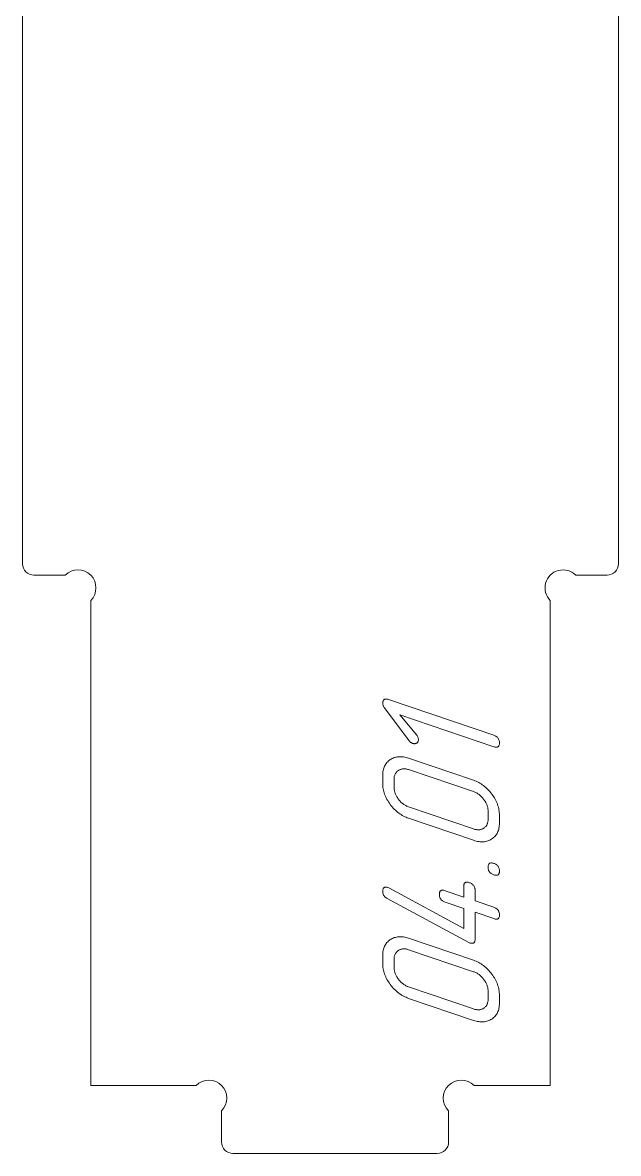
# Model space of a CAD drawing. Header units: millimetres. Extents: x 10 to 1464, y -737 to -10.
# Drawn here: x 1279 to 1331.5, y -209.2 to -109.4 of the extents above; entities that cross this region are included whole.
import ezdxf

# ---------------------------------------------------------------- set-up
doc = ezdxf.new("R2010")
doc.units = ezdxf.units.MM
doc.layers.add('Cut', color=7, linetype='Continuous', lineweight=0)
doc.layers.add('Mark', color=7, linetype='Continuous', lineweight=0)

msp = doc.modelspace()

# ---------------------------------------------------------------- linework, layer by layer
at = {"layer": 'Cut'}
msp.add_lwpolyline([(1331.497852, -99.177586), (1331.497852, -157.17747, -0.414213562), (1330.497854, -158.177468), (1327.742928, -158.177468, 1), (1325.497864, -160.422532), (1325.497864, -203.177378), (1318.780921, -203.177378, 1), (1316.535857, -205.422442), (1316.535857, -208.177368, -0.414213562), (1315.535859, -209.177366), (1297.535895, -209.177366, -0.414213562), (1296.535897, -208.177368), (1296.535897, -205.422442, 1), (1294.290833, -203.177378), (1284.997945, -203.177378), (1284.997945, -160.422532, 1), (1282.752881, -158.177468), (1279.997955, -158.177468, -0.414213557), (1278.997957, -157.17747), (1278.997957, -99.177586, -0.414213649)], format="xyb", dxfattribs=at)
at = {"layer": 'Mark'}
for p, q in [((1317.881822, -185.522534), (1317.891588, -185.472364)), ((1317.891588, -185.472364), (1317.90526, -185.427484)), ((1317.90526, -185.427484), (1317.922838, -185.387892)), ((1317.922838, -185.387892), (1317.944322, -185.35359)), ((1317.944322, -185.35359), (1317.969713, -185.324576)), ((1317.969713, -185.324576), (1317.999009, -185.300852)), ((1317.999009, -185.300852), (1318.032212, -185.282417)), ((1318.032212, -185.282417), (1318.069322, -185.26927)), ((1318.069322, -185.26927), (1318.110337, -185.261414)), ((1318.110337, -185.261414), (1318.155259, -185.258846)), ((1318.155259, -185.258846), (1318.204087, -185.261567)), ((1318.204087, -185.261567), (1318.256821, -185.269577)), ((1318.256821, -185.269577), (1318.313462, -185.282877)), ((1318.313462, -185.282877), (1318.374009, -185.301465)), ((1318.374009, -185.301465), (1318.434555, -185.32403)), ((1318.434555, -185.32403), (1318.491196, -185.349228)), ((1318.491196, -185.349228), (1318.54393, -185.37706)), ((1318.54393, -185.37706), (1318.592758, -185.407527)), ((1318.592758, -185.407527), (1318.63768, -185.440628)), ((1318.63768, -185.440628), (1318.678696, -185.476362)), ((1318.678696, -185.476362), (1318.715805, -185.514731)), ((1310.731173, -186.08586), (1310.731196, -186.07472)), ((1310.731265, -186.095266), (1310.731173, -186.08586)), ((1310.731196, -186.07472), (1310.731641, -186.051235)), ((1310.732736, -186.132377), (1310.731265, -186.095266)), ((1310.731641, -186.051235), (1310.734131, -186.006503)), ((1310.740976, -186.204143), (1310.732736, -186.132377)), ((1310.734131, -186.006503), (1310.738756, -185.964758)), ((1310.738756, -185.964758), (1310.745515, -185.925997)), ((1310.756278, -186.272634), (1310.740976, -186.204143)), ((1310.745515, -185.925997), (1310.754409, -185.890223)), ((1310.754409, -185.890223), (1310.765437, -185.857433)), ((1310.778643, -186.337851), (1310.756278, -186.272634)), ((1310.765437, -185.857433), (1310.7786, -185.827629)), ((1310.7786, -185.827629), (1310.793897, -185.800811)), ((1310.808071, -186.399794), (1310.778643, -186.337851)), ((1310.793897, -185.800811), (1310.811328, -185.776977)), ((1310.844561, -186.458463), (1310.808071, -186.399794)), ((1310.811328, -185.776977), (1310.830895, -185.75613)), ((1310.830895, -185.75613), (1310.852595, -185.738267)), ((1310.888114, -186.513857), (1310.844561, -186.458463)), ((1310.852595, -185.738267), (1310.87643, -185.723391)), ((1310.87643, -185.723391), (1310.9024, -185.711499)), ((1310.9024, -185.711499), (1310.930504, -185.702593)), ((1310.930504, -185.702593), (1310.960742, -185.696672)), ((1310.960742, -185.696672), (1310.993115, -185.693737)), ((1310.993115, -185.693737), (1311.027623, -185.693787)), ((1311.027623, -185.693787), (1311.064265, -185.696823)), ((1311.064265, -185.696823), (1311.103041, -185.702844)), ((1311.103041, -185.702844), (1311.143952, -185.711851)), ((1311.143952, -185.711851), (1311.186997, -185.723843)), ((1311.186997, -185.723843), (1311.284737, -185.763741)), ((1311.284737, -185.763741), (1317.87401, -189.345877)), ((1315.724014, -186.343762), (1315.725967, -186.283015)), ((1315.725967, -186.404973), (1315.724014, -186.343762)), ((1315.725967, -186.283015), (1315.731826, -186.227557)), ((1315.731826, -186.463606), (1315.725967, -186.404973)), ((1315.731826, -186.227557), (1315.741592, -186.177389)), ((1315.741592, -186.51966), (1315.731826, -186.463606)), ((1315.741592, -186.177389), (1315.755264, -186.132512)), ((1315.755264, -186.132512), (1315.772842, -186.092924)), ((1315.772842, -186.092924), (1315.794326, -186.058626)), ((1315.794326, -186.058626), (1315.819717, -186.029619)), ((1315.819717, -186.029619), (1315.849014, -186.005901)), ((1315.849014, -186.005901), (1315.882217, -185.987473)), ((1315.882217, -185.987473), (1315.919326, -185.974335)), ((1315.919326, -185.974335), (1315.960342, -185.966487)), ((1315.960342, -185.966487), (1316.005263, -185.96393)), ((1316.005263, -185.96393), (1316.054091, -185.966662)), ((1316.054091, -185.966662), (1316.106826, -185.974684)), ((1316.106826, -185.974684), (1316.163466, -185.987996)), ((1316.163466, -185.987996), (1316.224013, -186.006598)), ((1316.224013, -186.006598), (1317.87401, -186.567311)), ((1317.87401, -185.638741), (1317.875963, -185.577993)), ((1317.87401, -186.567311), (1317.87401, -185.638741)), ((1317.875963, -185.577993), (1317.881822, -185.522534)), ((1318.715805, -185.514731), (1318.749008, -185.555734)), ((1318.749008, -185.555734), (1318.778305, -185.599371)), ((1318.778305, -185.599371), (1318.803695, -185.645642)), ((1318.803695, -185.645642), (1318.82518, -185.694547)), ((1318.82518, -185.694547), (1318.842758, -185.746087)), ((1318.842758, -185.746087), (1318.85643, -185.80026)), ((1318.85643, -185.80026), (1318.866195, -185.857067)), ((1318.866195, -185.857067), (1318.872054, -185.916509)), ((1318.872054, -185.916509), (1318.874008, -185.978585)), ((1318.874008, -185.978585), (1318.874008, -186.907154)), ((1310.938729, -186.565977), (1310.888114, -186.513857)), ((1310.996408, -186.614822), (1310.938729, -186.565977)), ((1311.061148, -186.660393), (1310.996408, -186.614822)), ((1311.132952, -186.70269), (1311.061148, -186.660393)), ((1318.319321, -190.575785), (1311.132952, -186.70269)), ((1315.755264, -186.573136), (1315.741592, -186.51966)), ((1315.772842, -186.624033), (1315.755264, -186.573136)), ((1315.794326, -186.672352), (1315.772842, -186.624033)), ((1315.819717, -186.718093), (1315.794326, -186.672352)), ((1315.849014, -186.761256), (1315.819717, -186.718093)), ((1315.882217, -186.80184), (1315.849014, -186.761256)), ((1315.919326, -186.839846), (1315.882217, -186.80184)), ((1315.960342, -186.875274), (1315.919326, -186.839846)), ((1316.005263, -186.908124), (1315.960342, -186.875274)), ((1316.054091, -186.938395), (1316.005263, -186.908124)), ((1316.106826, -186.966088), (1316.054091, -186.938395)), ((1316.163466, -186.991202), (1316.106826, -186.966088)), ((1316.224013, -187.013739), (1316.163466, -186.991202)), ((1317.87401, -187.574452), (1316.224013, -187.013739)), ((1318.874008, -186.907154), (1320.516861, -187.465412)), ((1320.516861, -187.465412), (1320.577408, -187.487976)), ((1320.577408, -187.487976), (1320.634049, -187.513174)), ((1317.87401, -189.345877), (1317.87401, -187.574452)), ((1320.516861, -188.472553), (1318.874008, -187.914295)), ((1318.874008, -187.914295), (1318.874008, -190.271433)), ((1320.577408, -188.491183), (1320.516861, -188.472553)), ((1320.634049, -188.504579), (1320.577408, -188.491183)), ((1320.634049, -187.513174), (1320.686783, -187.541007)), ((1320.686783, -187.541007), (1320.735611, -187.571473)), ((1320.735611, -187.571473), (1320.780533, -187.604574)), ((1320.780533, -187.604574), (1320.821548, -187.640309)), ((1320.821548, -187.640309), (1320.858658, -187.678678)), ((1320.858658, -188.493045), (1320.821548, -188.50582)), ((1320.858658, -187.678678), (1320.891861, -187.71968)), ((1320.891861, -188.475036), (1320.858658, -188.493045)), ((1320.891861, -187.71968), (1320.921158, -187.763317)), ((1320.921158, -188.451793), (1320.891861, -188.475036)), ((1320.921158, -187.763317), (1320.946548, -187.809589)), ((1320.946548, -188.423315), (1320.921158, -188.451793)), ((1320.946548, -187.809589), (1320.968032, -187.858494)), ((1320.968032, -188.389603), (1320.946548, -188.423315)), ((1320.968032, -187.858494), (1320.985611, -187.910033)), ((1320.985611, -188.350657), (1320.968032, -188.389603)), ((1320.985611, -187.910033), (1320.999282, -187.964206)), ((1320.999282, -188.306477), (1320.985611, -188.350657)), ((1320.999282, -187.964206), (1321.009048, -188.021014)), ((1321.009048, -188.257062), (1320.999282, -188.306477)), ((1321.009048, -188.021014), (1321.014907, -188.080455)), ((1321.014907, -188.202414), (1321.009048, -188.257062)), ((1321.014907, -188.080455), (1321.01686, -188.142531)), ((1321.01686, -188.142531), (1321.014907, -188.202414)), ((1320.686783, -188.51274), (1320.634049, -188.504579)), ((1320.735611, -188.515668), (1320.686783, -188.51274)), ((1320.780533, -188.513361), (1320.735611, -188.515668)), ((1320.821548, -188.50582), (1320.780533, -188.513361)), ((1318.843651, -190.479866), (1318.826575, -190.518985)), ((1318.856932, -190.435552), (1318.843651, -190.479866)), ((1318.866418, -190.386041), (1318.856932, -190.435552)), ((1318.87211, -190.331335), (1318.866418, -190.386041)), ((1318.874008, -190.271433), (1318.87211, -190.331335)), ((1318.359542, -190.596167), (1318.338462, -190.587671)), ((1318.388294, -190.606365), (1318.359542, -190.596167)), ((1318.447111, -190.624401), (1318.388294, -190.606365)), ((1318.502133, -190.63724), (1318.447111, -190.624401)), ((1318.553361, -190.644884), (1318.502133, -190.63724)), ((1318.600794, -190.647332), (1318.553361, -190.644884)), ((1318.644432, -190.644584), (1318.600794, -190.647332)), ((1318.684276, -190.636641), (1318.644432, -190.644584)), ((1318.720325, -190.623501), (1318.684276, -190.636641)), ((1318.752579, -190.605166), (1318.720325, -190.623501)), ((1318.781039, -190.581635), (1318.752579, -190.605166)), ((1318.805704, -190.552908), (1318.781039, -190.581635)), ((1318.826575, -190.518985), (1318.805704, -190.552908))]:
    msp.add_line(p, q, dxfattribs=at)
for points in [[(1311.231166, -169.145471), (1311.171484, -169.127208), (1311.115653, -169.11427), (1311.063672, -169.106658), (1311.015541, -169.104372), (1310.971261, -169.107412), (1310.930832, -169.115777), (1310.894252, -169.129468), (1310.861524, -169.148485), (1310.832645, -169.172827), (1310.807618, -169.202495), (1310.78644, -169.237489), (1310.769113, -169.277809), (1310.755637, -169.323455), (1310.74601, -169.374426), (1310.740235, -169.430723), (1310.73831, -169.492345), (1310.740535, -169.542933), (1310.74721, -169.593133), (1310.758336, -169.642947), (1310.773912, -169.692373), (1310.793939, -169.741412), (1310.818415, -169.790064), (1310.847343, -169.838329), (1310.88072, -169.886206), (1313.05672, -172.787316), (1313.086371, -172.825871), (1313.118627, -172.861514), (1313.153489, -172.894245), (1313.190956, -172.924063), (1313.231028, -172.950969), (1313.273705, -172.974962), (1313.318988, -172.996044), (1313.366876, -173.014213), (1313.417364, -173.029005), (1313.46615, -173.038505), (1313.513235, -173.042712), (1313.558617, -173.041627), (1313.602297, -173.035249), (1313.644275, -173.023578), (1313.684551, -173.006614), (1313.723125, -172.984358), (1313.758491, -172.957804), (1313.789141, -172.927945), (1313.815075, -172.894781), (1313.836294, -172.858312), (1313.852798, -172.818539), (1313.864587, -172.775462), (1313.87166, -172.729079), (1313.874018, -172.679392), (1313.871716, -172.629197), (1313.86481, -172.579114), (1313.853301, -172.529142), (1313.837187, -172.479281), (1313.81647, -172.429533), (1313.791149, -172.379895), (1313.761225, -172.33037), (1313.726696, -172.280956), (1312.238307, -170.49491), (1320.516861, -173.308297), (1320.577408, -173.326927), (1320.634049, -173.340323), (1320.686783, -173.348485), (1320.735611, -173.351413), (1320.780533, -173.349106), (1320.821548, -173.341565), (1320.858658, -173.32879), (1320.891861, -173.310781), (1320.921158, -173.287537), (1320.946548, -173.25906), (1320.968032, -173.225348), (1320.985611, -173.186402), (1320.999282, -173.142222), (1321.009048, -173.092807), (1321.014907, -173.038159), (1321.01686, -172.978276), (1321.014907, -172.9162), (1321.009048, -172.856758), (1320.999282, -172.799951), (1320.985611, -172.745778), (1320.968032, -172.694238), (1320.946548, -172.645333), (1320.921158, -172.599062), (1320.891861, -172.555425), (1320.858658, -172.514422), (1320.821548, -172.476053), (1320.780533, -172.440319), (1320.735611, -172.407218), (1320.686783, -172.376751), (1320.634049, -172.348919), (1320.577408, -172.323721), (1320.516861, -172.301157)], [(1321.01686, -180.056833), (1321.01686, -179.342549), (1321.014254, -179.223043), (1321.006435, -179.104007), (1320.993403, -178.985441), (1320.975158, -178.867344), (1320.9517, -178.749717), (1320.92303, -178.632559), (1320.889146, -178.51587), (1320.85005, -178.399652), (1320.805741, -178.283902), (1320.756219, -178.168623), (1320.701484, -178.053813), (1320.641537, -177.939472), (1320.576377, -177.825601), (1320.506003, -177.712199), (1320.430417, -177.599267), (1320.349619, -177.486805), (1320.265104, -177.376821), (1320.178371, -177.271327), (1320.089419, -177.170323), (1319.998249, -177.073807), (1319.904859, -176.98178), (1319.809252, -176.894243), (1319.711426, -176.811194), (1319.611381, -176.732635), (1319.509117, -176.658565), (1319.404635, -176.588984), (1319.297934, -176.523892), (1319.189015, -176.463289), (1319.077877, -176.407175), (1318.96452, -176.355551), (1318.848945, -176.308415), (1318.731151, -176.265769), (1313.016876, -174.323809), (1312.899349, -174.286489), (1312.784013, -174.255166), (1312.67087, -174.22984), (1312.559919, -174.210511), (1312.451161, -174.197178), (1312.344596, -174.189842), (1312.240222, -174.188502), (1312.138042, -174.193159), (1312.038053, -174.203813), (1311.940258, -174.220464), (1311.844654, -174.243111), (1311.751244, -174.271755), (1311.660025, -174.306396), (1311.570999, -174.347033), (1311.484166, -174.393667), (1311.399525, -174.446297), (1311.318591, -174.503921), (1311.242878, -174.565535), (1311.172387, -174.631137), (1311.107118, -174.70073), (1311.04707, -174.774312), (1310.992244, -174.851883), (1310.942639, -174.933444), (1310.898256, -175.018994), (1310.859095, -175.108534), (1310.825155, -175.202064), (1310.796436, -175.299583), (1310.772939, -175.401091), (1310.754664, -175.506589), (1310.74161, -175.616077), (1310.733778, -175.729554), (1310.731167, -175.84702), (1310.731167, -176.561304), (1310.733783, -176.679362), (1310.741633, -176.797042), (1310.754717, -176.914342), (1310.773033, -177.031264), (1310.796583, -177.147806), (1310.825366, -177.26397), (1310.859383, -177.379755), (1310.898633, -177.495161), (1310.943116, -177.610189), (1310.992833, -177.724837), (1311.047783, -177.839107), (1311.107966, -177.952997), (1311.173382, -178.066509), (1311.244032, -178.179642), (1311.319915, -178.292396), (1311.401031, -178.404772), (1311.485843, -178.514708), (1311.572812, -178.620144), (1311.661938, -178.721081), (1311.753221, -178.817518), (1311.846661, -178.909456), (1311.942259, -178.996894), (1312.040013, -179.079833), (1312.139925, -179.158272), (1312.241994, -179.232211), (1312.34622, -179.301651), (1312.452603, -179.366591), (1312.561144, -179.427032), (1312.671841, -179.482973), (1312.784696, -179.534414), (1312.899708, -179.581356), (1313.016876, -179.623798), (1318.731151, -181.565759), (1318.848586, -181.603052), (1318.963837, -181.634379), (1319.076906, -181.659739), (1319.18779, -181.679134), (1319.296492, -181.692562), (1319.40301, -181.700024), (1319.507345, -181.70152), (1319.609497, -181.69705), (1319.709466, -181.686614), (1319.807251, -181.670211), (1319.902853, -181.647843), (1319.996271, -181.619508), (1320.087506, -181.585207), (1320.176558, -181.54494), (1320.263427, -181.498706), (1320.348112, -181.446507), (1320.429093, -181.389344), (1320.50485, -181.328223), (1320.575382, -181.263143), (1320.640689, -181.194104), (1320.700772, -181.121106), (1320.755631, -181.044149), (1320.805264, -180.963233), (1320.849673, -180.878358), (1320.888858, -180.789524), (1320.922818, -180.69673), (1320.951553, -180.599978), (1320.975064, -180.499267), (1320.99335, -180.394597), (1321.006411, -180.285968), (1321.014248, -180.17338)], [(1320.016862, -179.71699), (1320.016862, -179.002706), (1320.015391, -178.936188), (1320.010976, -178.869865), (1320.003618, -178.803737), (1319.993317, -178.737803), (1319.980073, -178.672065), (1319.963885, -178.606521), (1319.944754, -178.541173), (1319.92268, -178.476019), (1319.897663, -178.41106), (1319.869703, -178.346296), (1319.838799, -178.281727), (1319.804952, -178.217352), (1319.768162, -178.153173), (1319.728429, -178.089188), (1319.685753, -178.025399), (1319.640133, -177.961804), (1319.592435, -177.899584), (1319.543521, -177.839919), (1319.493392, -177.78281), (1319.442049, -177.728256), (1319.38949, -177.676257), (1319.335716, -177.626813), (1319.280727, -177.579924), (1319.224523, -177.535591), (1319.167104, -177.493813), (1319.10847, -177.45459), (1319.048621, -177.417922), (1318.987557, -177.383809), (1318.925278, -177.352251), (1318.861784, -177.323249), (1318.797075, -177.296802), (1318.731151, -177.27291), (1313.016876, -175.33095), (1312.951218, -175.310124), (1312.886749, -175.292679), (1312.823468, -175.278616), (1312.761377, -175.267934), (1312.700474, -175.260633), (1312.64076, -175.256714), (1312.582235, -175.256176), (1312.524899, -175.259019), (1312.468752, -175.265244), (1312.413794, -175.27485), (1312.360024, -175.287837), (1312.307444, -175.304206), (1312.256052, -175.323956), (1312.205849, -175.347087), (1312.156835, -175.3736), (1312.10901, -175.403494), (1312.063255, -175.436165), (1312.020453, -175.471008), (1311.980602, -175.508022), (1311.943703, -175.547209), (1311.909756, -175.588568), (1311.878761, -175.632098), (1311.850717, -175.677801), (1311.825626, -175.725675), (1311.803487, -175.775722), (1311.784299, -175.82794), (1311.768064, -175.882331), (1311.75478, -175.938893), (1311.744448, -175.997628), (1311.737069, -176.058534), (1311.732641, -176.121613), (1311.731165, -176.186863), (1311.731165, -176.901147), (1311.732646, -176.966151), (1311.737088, -177.031058), (1311.744492, -177.095867), (1311.754857, -177.160578), (1311.768184, -177.225191), (1311.784472, -177.289707), (1311.803722, -177.354125), (1311.825933, -177.418445), (1311.851106, -177.482668), (1311.87924, -177.546793), (1311.910336, -177.610821), (1311.944393, -177.674751), (1311.981412, -177.738583), (1312.021392, -177.802317), (1312.064334, -177.865954), (1312.110238, -177.929494), (1312.158202, -177.9917), (1312.207326, -178.051339), (1312.257611, -178.108409), (1312.309055, -178.162912), (1312.36166, -178.214848), (1312.415425, -178.264215), (1312.470349, -178.311014), (1312.526434, -178.355246), (1312.583679, -178.39691), (1312.642084, -178.436006), (1312.701649, -178.472534), (1312.762375, -178.506494), (1312.82426, -178.537887), (1312.887305, -178.566711), (1312.951511, -178.592968), (1313.016876, -178.616657), (1318.731151, -180.558618), (1318.796782, -180.579443), (1318.861228, -180.596912), (1318.924487, -180.611026), (1318.98656, -180.621784), (1319.047446, -180.629186), (1319.107147, -180.633233), (1319.165661, -180.633924), (1319.222989, -180.63126), (1319.27913, -180.62524), (1319.334085, -180.615864), (1319.387854, -180.603133), (1319.440437, -180.587046), (1319.491834, -180.567604), (1319.542044, -180.544805), (1319.591068, -180.518652), (1319.638906, -180.489142), (1319.684674, -180.456888), (1319.727489, -180.4225), (1319.767352, -180.385978), (1319.804262, -180.347321), (1319.838219, -180.306531), (1319.869223, -180.263607), (1319.897275, -180.218548), (1319.922373, -180.171356), (1319.944519, -180.122029), (1319.963712, -180.070569), (1319.979953, -180.016974), (1319.99324, -179.961245), (1320.003575, -179.903383), (1320.010957, -179.843386), (1320.015386, -179.781255)], [(1320.016862, -183.93841), (1320.018816, -183.99962), (1320.024675, -184.058251), (1320.034441, -184.114303), (1320.048112, -184.167776), (1320.065691, -184.21867), (1320.087175, -184.266984), (1320.112565, -184.31272), (1320.141862, -184.355876), (1320.175065, -184.396453), (1320.212175, -184.434451), (1320.25319, -184.469869), (1320.298112, -184.502709), (1320.34694, -184.532969), (1320.399674, -184.56065), (1320.456315, -184.585752), (1320.516861, -184.608275), (1320.577408, -184.626905), (1320.634049, -184.640301), (1320.686783, -184.648462), (1320.735611, -184.65139), (1320.780533, -184.649083), (1320.821548, -184.641542), (1320.858658, -184.628767), (1320.891861, -184.610758), (1320.921158, -184.587515), (1320.946548, -184.559037), (1320.968032, -184.525325), (1320.985611, -184.486379), (1320.999282, -184.442199), (1321.009048, -184.392785), (1321.014907, -184.338136), (1321.01686, -184.278253), (1321.014907, -184.216177), (1321.009048, -184.156736), (1320.999282, -184.099928), (1320.985611, -184.045755), (1320.968032, -183.994216), (1320.946548, -183.945311), (1320.921158, -183.899039), (1320.891861, -183.855402), (1320.858658, -183.8144), (1320.821548, -183.776031), (1320.780533, -183.740296), (1320.735611, -183.707195), (1320.686783, -183.676729), (1320.634049, -183.648896), (1320.577408, -183.623698), (1320.516861, -183.601134), (1320.456315, -183.582545), (1320.399674, -183.569246), (1320.34694, -183.561235), (1320.298112, -183.558514), (1320.25319, -183.561082), (1320.212175, -183.568939), (1320.175065, -183.582085), (1320.141862, -183.60052), (1320.112565, -183.624245), (1320.087175, -183.653258), (1320.065691, -183.687561), (1320.048112, -183.727152), (1320.034441, -183.772033), (1320.024675, -183.822203), (1320.018816, -183.877662)], [(1321.01686, -195.935373), (1321.01686, -195.221088), (1321.014254, -195.101583), (1321.006435, -194.982547), (1320.993403, -194.86398), (1320.975158, -194.745884), (1320.9517, -194.628256), (1320.92303, -194.511098), (1320.889146, -194.39441), (1320.85005, -194.278191), (1320.805741, -194.162442), (1320.756219, -194.047162), (1320.701484, -193.932352), (1320.641537, -193.818012), (1320.576377, -193.70414), (1320.506003, -193.590739), (1320.430417, -193.477807), (1320.349619, -193.365344), (1320.265104, -193.255361), (1320.178371, -193.149867), (1320.089419, -193.048862), (1319.998249, -192.952346), (1319.904859, -192.86032), (1319.809252, -192.772782), (1319.711426, -192.689734), (1319.611381, -192.611175), (1319.509117, -192.537104), (1319.404635, -192.467523), (1319.297934, -192.402431), (1319.189015, -192.341829), (1319.077877, -192.285715), (1318.96452, -192.23409), (1318.848945, -192.186955), (1318.731151, -192.144309), (1313.016876, -190.202348), (1312.899349, -190.165029), (1312.784013, -190.133706), (1312.67087, -190.10838), (1312.559919, -190.08905), (1312.451161, -190.075717), (1312.344596, -190.068381), (1312.240222, -190.067042), (1312.138042, -190.071699), (1312.038053, -190.082353), (1311.940258, -190.099003), (1311.844654, -190.121651), (1311.751244, -190.150295), (1311.660025, -190.184935), (1311.570999, -190.225572), (1311.484166, -190.272206), (1311.399525, -190.324837), (1311.318591, -190.382461), (1311.242878, -190.444074), (1311.172387, -190.509677), (1311.107118, -190.579269), (1311.04707, -190.652851), (1310.992244, -190.730423), (1310.942639, -190.811984), (1310.898256, -190.897534), (1310.859095, -190.987074), (1310.825155, -191.080603), (1310.796436, -191.178122), (1310.772939, -191.279631), (1310.754664, -191.385129), (1310.74161, -191.494616), (1310.733778, -191.608093), (1310.731167, -191.72556), (1310.731167, -192.439844), (1310.733783, -192.557902), (1310.741633, -192.675581), (1310.754717, -192.792882), (1310.773033, -192.909803), (1310.796583, -193.026346), (1310.825366, -193.14251), (1310.859383, -193.258295), (1310.898633, -193.373701), (1310.943116, -193.488728), (1310.992833, -193.603377), (1311.047783, -193.717646), (1311.107966, -193.831537), (1311.173382, -193.945049), (1311.244032, -194.058182), (1311.319915, -194.170936), (1311.401031, -194.283311), (1311.485843, -194.393247), (1311.572812, -194.498684), (1311.661938, -194.599621), (1311.753221, -194.696058), (1311.846661, -194.787996), (1311.942259, -194.875434), (1312.040013, -194.958372), (1312.139925, -195.036811), (1312.241994, -195.110751), (1312.34622, -195.180191), (1312.452603, -195.245131), (1312.561144, -195.305571), (1312.671841, -195.361512), (1312.784696, -195.412954), (1312.899708, -195.459896), (1313.016876, -195.502338), (1318.731151, -197.444298), (1318.848586, -197.481591), (1318.963837, -197.512918), (1319.076906, -197.538279), (1319.18779, -197.557673), (1319.296492, -197.571102), (1319.40301, -197.578564), (1319.507345, -197.58006), (1319.609497, -197.57559), (1319.709466, -197.565153), (1319.807251, -197.548751), (1319.902853, -197.526382), (1319.996271, -197.498047), (1320.087506, -197.463746), (1320.176558, -197.423479), (1320.263427, -197.377246), (1320.348112, -197.325046), (1320.429093, -197.267884), (1320.50485, -197.206763), (1320.575382, -197.141683), (1320.640689, -197.072644), (1320.700772, -196.999646), (1320.755631, -196.922688), (1320.805264, -196.841772), (1320.849673, -196.756897), (1320.888858, -196.668063), (1320.922818, -196.57527), (1320.951553, -196.478518), (1320.975064, -196.377807), (1320.99335, -196.273137), (1321.006411, -196.164508), (1321.014248, -196.05192)], [(1320.016862, -195.59553), (1320.016862, -194.881245), (1320.015391, -194.814727), (1320.010976, -194.748404), (1320.003618, -194.682276), (1319.993317, -194.616343), (1319.980073, -194.550605), (1319.963885, -194.485061), (1319.944754, -194.419712), (1319.92268, -194.354559), (1319.897663, -194.2896), (1319.869703, -194.224836), (1319.838799, -194.160266), (1319.804952, -194.095892), (1319.768162, -194.031713), (1319.728429, -193.967728), (1319.685753, -193.903938), (1319.640133, -193.840343), (1319.592435, -193.778124), (1319.543521, -193.718459), (1319.493392, -193.66135), (1319.442049, -193.606795), (1319.38949, -193.554796), (1319.335716, -193.505353), (1319.280727, -193.458464), (1319.224523, -193.414131), (1319.167104, -193.372352), (1319.10847, -193.333129), (1319.048621, -193.296461), (1318.987557, -193.262349), (1318.925278, -193.230791), (1318.861784, -193.201789), (1318.797075, -193.175342), (1318.731151, -193.15145), (1313.016876, -191.209489), (1312.951218, -191.188663), (1312.886749, -191.171219), (1312.823468, -191.157155), (1312.761377, -191.146473), (1312.700474, -191.139173), (1312.64076, -191.135253), (1312.582235, -191.134715), (1312.524899, -191.137559), (1312.468752, -191.143783), (1312.413794, -191.153389), (1312.360024, -191.166377), (1312.307444, -191.182745), (1312.256052, -191.202496), (1312.205849, -191.225627), (1312.156835, -191.25214), (1312.10901, -191.282034), (1312.063255, -191.314705), (1312.020453, -191.349547), (1311.980602, -191.386562), (1311.943703, -191.425749), (1311.909756, -191.467107), (1311.878761, -191.510638), (1311.850717, -191.55634), (1311.825626, -191.604215), (1311.803487, -191.654262), (1311.784299, -191.70648), (1311.768064, -191.760871), (1311.75478, -191.817433), (1311.744448, -191.876168), (1311.737069, -191.937074), (1311.732641, -192.000152), (1311.731165, -192.065403), (1311.731165, -192.779687), (1311.732646, -192.844691), (1311.737088, -192.909597), (1311.744492, -192.974406), (1311.754857, -193.039117), (1311.768184, -193.103731), (1311.784472, -193.168247), (1311.803722, -193.232665), (1311.825933, -193.296985), (1311.851106, -193.361208), (1311.87924, -193.425333), (1311.910336, -193.489361), (1311.944393, -193.55329), (1311.981412, -193.617123), (1312.021392, -193.680857), (1312.064334, -193.744494), (1312.110238, -193.808033), (1312.158202, -193.87024), (1312.207326, -193.929878), (1312.257611, -193.986949), (1312.309055, -194.041452), (1312.36166, -194.093387), (1312.415425, -194.142755), (1312.470349, -194.189554), (1312.526434, -194.233786), (1312.583679, -194.27545), (1312.642084, -194.314545), (1312.701649, -194.351074), (1312.762375, -194.385034), (1312.82426, -194.416426), (1312.887305, -194.445251), (1312.951511, -194.471508), (1313.016876, -194.495197), (1318.731151, -196.437157), (1318.796782, -196.457982), (1318.861228, -196.475452), (1318.924487, -196.489565), (1318.98656, -196.500323), (1319.047446, -196.507726), (1319.107147, -196.511773), (1319.165661, -196.512464), (1319.222989, -196.5098), (1319.27913, -196.50378), (1319.334085, -196.494404), (1319.387854, -196.481673), (1319.440437, -196.465586), (1319.491834, -196.446143), (1319.542044, -196.423345), (1319.591068, -196.397191), (1319.638906, -196.367682), (1319.684674, -196.335428), (1319.727489, -196.30104), (1319.767352, -196.264517), (1319.804262, -196.225861), (1319.838219, -196.185071), (1319.869223, -196.142146), (1319.897275, -196.097088), (1319.922373, -196.049895), (1319.944519, -196.000569), (1319.963712, -195.949108), (1319.979953, -195.895514), (1319.99324, -195.839785), (1320.003575, -195.781922), (1320.010957, -195.721925), (1320.015386, -195.659795)]]:
    msp.add_lwpolyline(points, close=True, dxfattribs=at)

doc.saveas('drawing.dxf')
